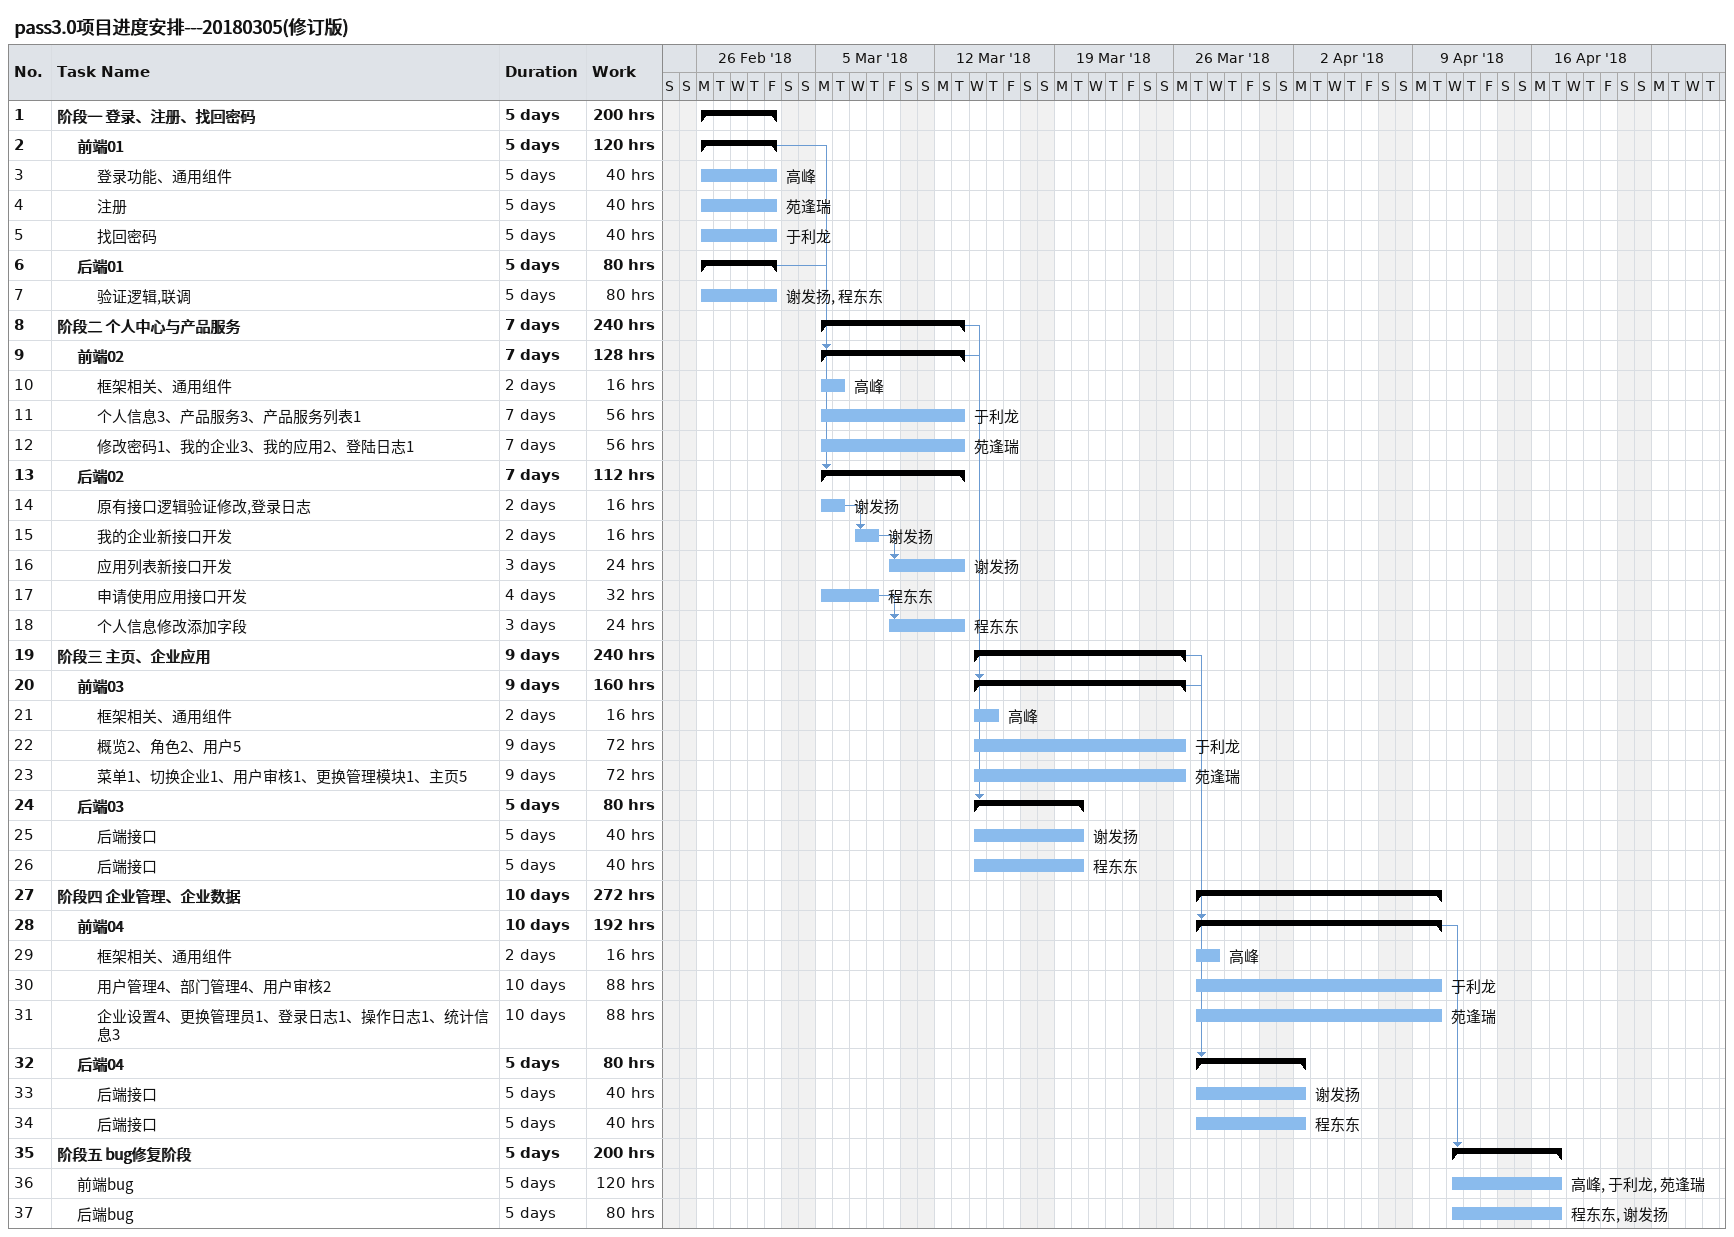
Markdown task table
pass3.0项目进度安排---20180305(修订版)

| ID | Level | Task | Duration | Start | Finish | Predecessors | Resources | Work (h) |
|---|---|---|---|---|---|---|---|---|
| 1 | 1 | **阶段一 登录、注册、找回密码** | 5d | 2018-02-26 | 2018-03-02 |  |  | 200 |
| 2 | 2 | **前端01** | 5d | 2018-02-26 | 2018-03-02 |  |  | 120 |
| 3 | 3 | 登录功能、通用组件 | 5d | 2018-02-26 | 2018-03-02 |  | 高峰 | 40 |
| 4 | 3 | 注册 | 5d | 2018-02-26 | 2018-03-02 |  | 苑逢瑞 | 40 |
| 5 | 3 | 找回密码 | 5d | 2018-02-26 | 2018-03-02 |  | 于利龙 | 40 |
| 6 | 2 | **后端01** | 5d | 2018-02-26 | 2018-03-02 |  |  | 80 |
| 7 | 3 | 验证逻辑,联调 | 5d | 2018-02-26 | 2018-03-02 |  | 谢发扬, 程东东 | 80 |
| 8 | 1 | **阶段二 个人中心与产品服务** | 7d | 2018-03-05 | 2018-03-13 |  |  | 240 |
| 9 | 2 | **前端02** | 7d | 2018-03-05 | 2018-03-13 | 2 |  | 128 |
| 10 | 3 | 框架相关、通用组件 | 2d | 2018-03-05 | 2018-03-06 |  | 高峰 | 16 |
| 11 | 3 | 个人信息3、产品服务3、产品服务列表1 | 7d | 2018-03-05 | 2018-03-13 |  | 于利龙 | 56 |
| 12 | 3 | 修改密码1、我的企业3、我的应用2、登陆日志1 | 7d | 2018-03-05 | 2018-03-13 |  | 苑逢瑞 | 56 |
| 13 | 2 | **后端02** | 7d | 2018-03-05 | 2018-03-13 | 6 |  | 112 |
| 14 | 3 | 原有接口逻辑验证修改,登录日志 | 2d | 2018-03-05 | 2018-03-06 |  | 谢发扬 | 16 |
| 15 | 3 | 我的企业新接口开发 | 2d | 2018-03-07 | 2018-03-08 | 14 | 谢发扬 | 16 |
| 16 | 3 | 应用列表新接口开发 | 3d | 2018-03-09 | 2018-03-13 | 15 | 谢发扬 | 24 |
| 17 | 3 | 申请使用应用接口开发 | 4d | 2018-03-05 | 2018-03-08 |  | 程东东 | 32 |
| 18 | 3 | 个人信息修改添加字段 | 3d | 2018-03-09 | 2018-03-13 | 17 | 程东东 | 24 |
| 19 | 1 | **阶段三 主页、企业应用** | 9d | 2018-03-14 | 2018-03-26 |  |  | 240 |
| 20 | 2 | **前端03** | 9d | 2018-03-14 | 2018-03-26 | 9 |  | 160 |
| 21 | 3 | 框架相关、通用组件 | 2d | 2018-03-14 | 2018-03-15 |  | 高峰 | 16 |
| 22 | 3 | 概览2、角色2、用户5 | 9d | 2018-03-14 | 2018-03-26 |  | 于利龙 | 72 |
| 23 | 3 | 菜单1、切换企业1、用户审核1、更换管理模块1、主页5 | 9d | 2018-03-14 | 2018-03-26 |  | 苑逢瑞 | 72 |
| 24 | 2 | **后端03** | 5d | 2018-03-14 | 2018-03-20 | 8 |  | 80 |
| 25 | 3 | 后端接口 | 5d | 2018-03-14 | 2018-03-20 |  | 谢发扬 | 40 |
| 26 | 3 | 后端接口 | 5d | 2018-03-14 | 2018-03-20 |  | 程东东 | 40 |
| 27 | 1 | **阶段四 企业管理、企业数据** | 10d | 2018-03-27 | 2018-04-10 |  |  | 272 |
| 28 | 2 | **前端04** | 10d | 2018-03-27 | 2018-04-10 | 20 |  | 192 |
| 29 | 3 | 框架相关、通用组件 | 2d | 2018-03-27 | 2018-03-28 |  | 高峰 | 16 |
| 30 | 3 | 用户管理4、部门管理4、用户审核2 | 10d | 2018-03-27 | 2018-04-10 |  | 于利龙 | 88 |
| 31 | 3 | 企业设置4、更换管理员1、登录日志1、操作日志1、统计信息3 | 10d | 2018-03-27 | 2018-04-10 |  | 苑逢瑞 | 88 |
| 32 | 2 | **后端04** | 5d | 2018-03-27 | 2018-04-02 | 19 |  | 80 |
| 33 | 3 | 后端接口 | 5d | 2018-03-27 | 2018-04-02 |  | 谢发扬 | 40 |
| 34 | 3 | 后端接口 | 5d | 2018-03-27 | 2018-04-02 |  | 程东东 | 40 |
| 35 | 1 | **阶段五 bug修复阶段** | 5d | 2018-04-11 | 2018-04-17 | 28 |  | 200 |
| 36 | 2 | 前端bug | 5d | 2018-04-11 | 2018-04-17 |  | 高峰, 于利龙, 苑逢瑞 | 120 |
| 37 | 2 | 后端bug | 5d | 2018-04-11 | 2018-04-17 |  | 程东东, 谢发扬 | 80 |
